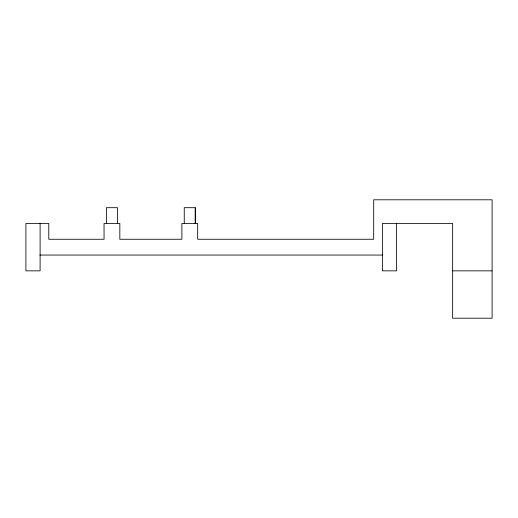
<?xml version="1.0" encoding="UTF-8"?>
<svg xmlns="http://www.w3.org/2000/svg" width="518" height="518" viewBox="0 0 518 518"><rect width="100%" height="100%" fill="white"/><g stroke="black" fill="none" stroke-linecap="round" stroke-linejoin="round"><path stroke-width="0.78" d="M195.273 207.692L195.273 223.478L195.299 207.692L184.246 207.692L184.272 223.478M39.867 255.05L382.621 255.05M452.635 270.843L492.1 270.843M396.587 223.478L396.587 270.843L382.381 270.843L382.381 223.478L452.635 223.478L452.635 318.201L492.1 318.201L492.1 199.799L373.698 199.799L373.698 239.264L197.669 239.264L197.669 223.478L181.876 223.478L181.876 239.264L119.833 239.264L119.833 223.478L104.047 223.478L104.047 239.264L48.789 239.264L48.789 223.478L25.9 223.478L25.9 270.843L40.106 270.843L40.106 223.478M117.469 223.478L117.469 207.692L106.417 207.692L106.417 223.478"/></g></svg>
